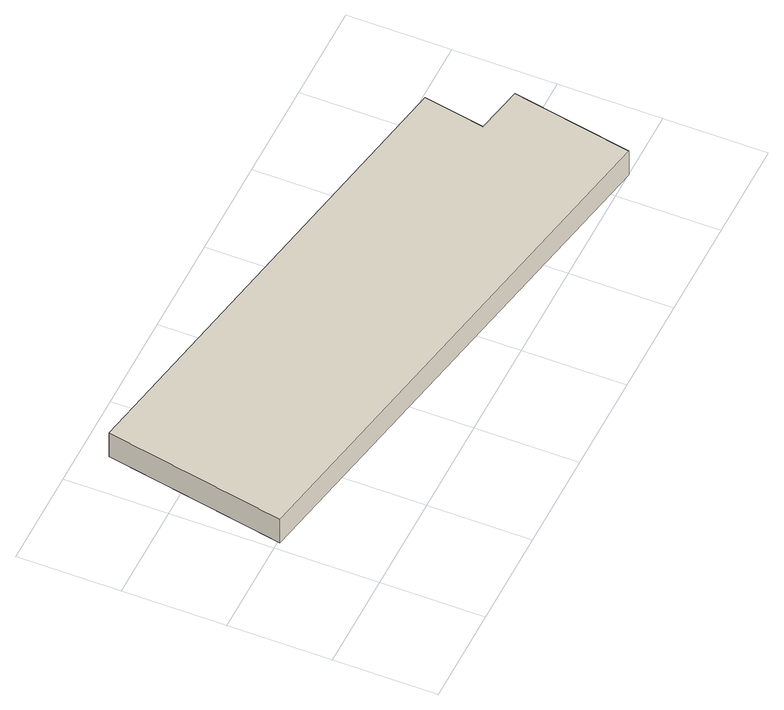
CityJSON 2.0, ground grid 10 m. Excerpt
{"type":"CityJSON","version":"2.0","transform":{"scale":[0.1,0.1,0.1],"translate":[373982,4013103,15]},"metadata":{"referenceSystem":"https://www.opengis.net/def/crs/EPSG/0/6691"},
"CityObjects":{
"building1":{"type":"Building","attributes":{"枝番":1,"利根川水系渡良瀬川洪水浸水想定区域（計画規模）.規模":"L1","利根川水系渡良瀬川洪水浸水想定区域（計画規模）.浸水ランク":"2","利根川水系渡良瀬川洪水浸水想定区域（計画規模）.浸水深":0.93,"利根川水系渡良瀬川洪水浸水想定区域（計画規模）.継続時間":6.2,"利根川水系渡良瀬川洪水浸水想定区域（想定最大規模）.規模":"L2","利根川水系渡良瀬川洪水浸水想定区域（想定最大規模）.浸水ランク":"2","利根川水系渡良瀬川洪水浸水想定区域（想定最大規模）.浸水深":2.22,"利根川水系渡良瀬川洪水浸水想定区域（想定最大規模）.継続時間":171.3,"利根川水系矢場川洪水浸水想定区域（想定最大規模）.規模":"L2","利根川水系矢場川洪水浸水想定区域（想定最大規模）.浸水ランク":"1","利根川水系矢場川洪水浸水想定区域（想定最大規模）.浸水深":0.2,"利根川水系多々良川洪水浸水想定区域（想定最大規模）.規模":"L2","利根川水系多々良川洪水浸水想定区域（想定最大規模）.浸水ランク":"1","利根川水系多々良川洪水浸水想定区域（想定最大規模）.浸水深":0.18,"利根川水系利根川洪水浸水想定区域（計画規模）.規模":"L1","利根川水系利根川洪水浸水想定区域（計画規模）.浸水ランク":"3","利根川水系利根川洪水浸水想定区域（計画規模）.浸水深":3.2,"利根川水系利根川洪水浸水想定区域（想定最大規模）.規模":"L2","利根川水系利根川洪水浸水想定区域（想定最大規模）.浸水ランク":"4","利根川水系利根川洪水浸水想定区域（想定最大規模）.浸水深":5.43,"measuredHeight":3.7,"BuildingDetails.prefecture":"10","BuildingDetails.city":"10207"},"geometry":[{"type":"Solid","lod":"1","boundaries":[[[[0,1,2,3,4,5]],[[4,6,7,5]],[[3,8,6,4]],[[2,9,8,3]],[[1,10,9,2]],[[0,11,10,1]],[[5,7,11,0]],[[6,8,9,10,11,7]]]]}]}
},
"vertices":[
[8,98,9],[41,275,9],[514,187,9],[503,127,9],[550,118,9],[528,0,9],[550,118,39],[528,0,39],[503,127,39],[514,187,39],[41,275,39],[8,98,39]
]}
